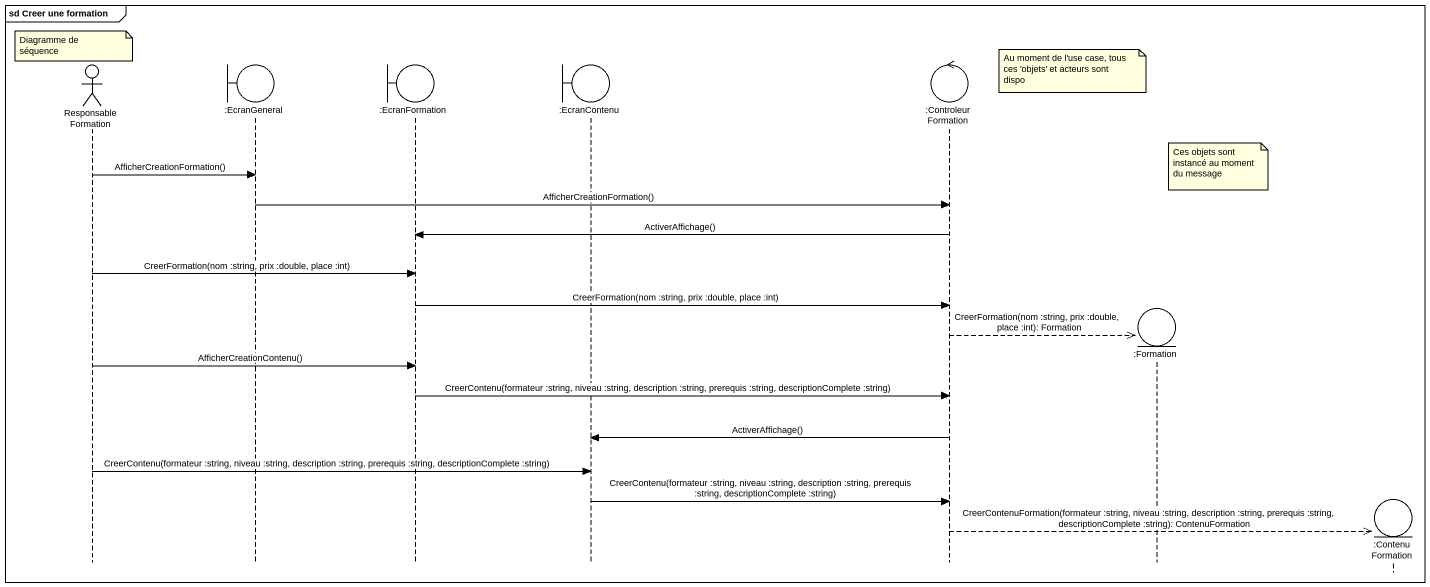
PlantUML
@startuml
mainframe sd Creer une formation
hide footbox
actor ResponsableFormation
boundary ":EcranGeneral" as EcranGeneral
boundary ":EcranFormation" as EcranFormation
boundary ":EcranContenu" as EcranContenu
control ":ControleurFormation" as ControleurFormation
entity ":Formation" as Formation
entity ":ContenuFormation" as ContenuFormation

note over ResponsableFormation : Diagramme de séquence
note left of Formation : Au moment de l'use case, tous ces 'objets' et acteurs sont dispo
note right of Formation : Ces objets sont instancé au moment du message
ResponsableFormation -> EcranGeneral : AfficherCreationFormation()
EcranGeneral -> ControleurFormation : AfficherCreationFormation()
ControleurFormation -> EcranFormation : ActiverAffichage()
ResponsableFormation -> EcranFormation : CreerFormation(nom :string, prix :double, place :int)
EcranFormation -> ControleurFormation : CreerFormation(nom :string, prix :double, place :int)
ControleurFormation -->> Formation ** : CreerFormation(nom :string, prix :double, place :int): Formation
ResponsableFormation -> EcranFormation : AfficherCreationContenu()
EcranFormation -> ControleurFormation : CreerContenu(formateur :string, niveau :string, description :string, prerequis :string, descriptionComplete :string)
ControleurFormation -> EcranContenu : ActiverAffichage()
ResponsableFormation -> EcranContenu : CreerContenu(formateur :string, niveau :string, description :string, prerequis :string, descriptionComplete :string)
EcranContenu -> ControleurFormation : CreerContenu(formateur :string, niveau :string, description :string, prerequis :string, descriptionComplete :string)
ControleurFormation -->> ContenuFormation ** : CreerContenuFormation(formateur :string, niveau :string, description :string, prerequis :string, descriptionComplete :string): ContenuFormation
@enduml
